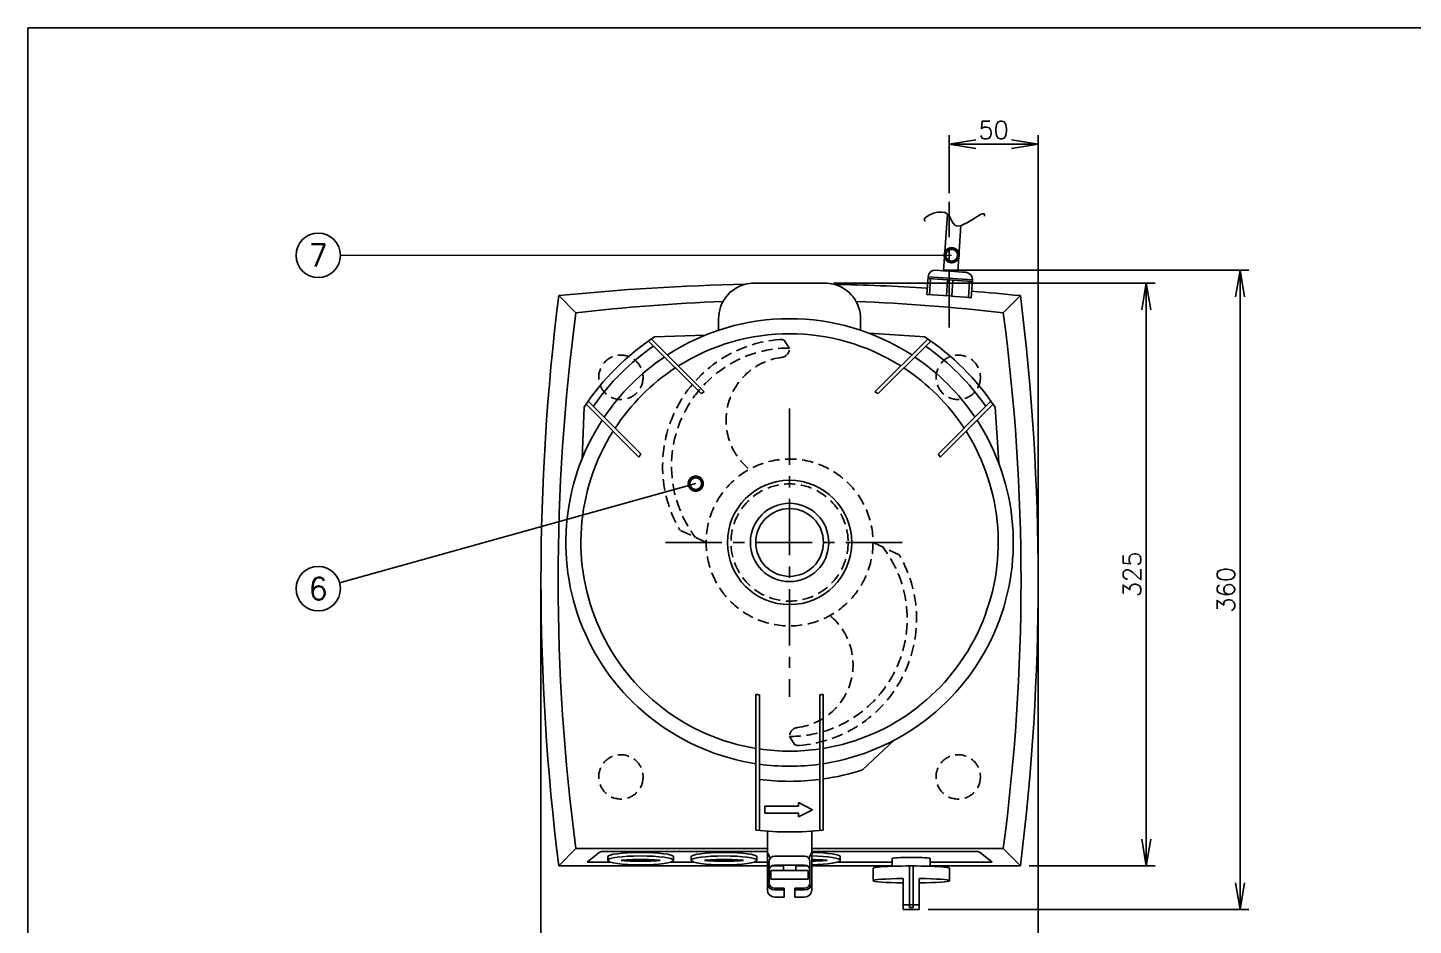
# Model space of a CAD drawing. Extents: x 115 to 2025, y 0 to 1377.
# Drawn here: x 115 to 895, y 871 to 1377 of the extents above; entities that cross this region are included whole.
import ezdxf
from ezdxf.enums import TextEntityAlignment as Align

# ---------------------------------------------------------------- set-up
doc = ezdxf.new("R2010")
doc.units = 0
doc.header["$PDMODE"] = 3
doc.linetypes.add('CENTER', pattern=[50.8, 31.75, -6.35, 6.35, -6.35])
doc.linetypes.add('HIDDEN', pattern=[9.525, 6.35, -3.175])
doc.layers.get('0').update_dxf_attribs({"linetype": 'CONTINUOUS'})
doc.layers.get('DEFPOINTS').update_dxf_attribs({"linetype": 'CONTINUOUS'})
for name, color, linetype in [('DANMEN', 7, 'CONTINUOUS'), ('KIKI-2D2', 7, 'CONTINUOUS'), ('SUNPOU', 7, 'CONTINUOUS'), ('WAKU', 7, 'CONTINUOUS')]:
    doc.layers.add(name, color=color, linetype=linetype)
doc.styles.get("Standard").update_dxf_attribs({"font": 'romans.shx', "bigfont": 'extfont.shx'})
doc.dimstyles.get("Standard").update_dxf_attribs({"dimscale": 5, "dimtxt": 2, "dimasz": 3, "dimexe": 1, "dimexo": 1, "dimgap": 0.6, "dimtad": 3, "dimdec": 0, "dimzin": 0, "dimdsep": 46, "dimtxsty": 'STANDARD', "dimblk1": 'OPEN', "dimblk2": 'OPEN', "dimsah": 1, "dimcen": 1.5, "dimadec": 0, "dimazin": 0, "dimtfac": 1, "dimtdec": 0, "dimtmove": 0, "dimatfit": 0, "dimldrblk": 'DOTSMALL', "dimfxl": 1, "dimtvp": 1, "dimtolj": 1, "dimtzin": 0, "dimarcsym": 0})

# ---------------------------------------------------------------- blocks, each defined once
blk = doc.blocks.new('_DotSmall')
at = {"color": 0, "linetype": 'ByBlock', "const_width": 0.5}
blk.add_lwpolyline([(-0.0625, 0, 1), (0.0625, 0, 1)], format="xyb", close=True, dxfattribs=at)
blk = doc.blocks.new('_OPEN')
at = {"color": 0, "linetype": 'ByBlock'}
for p, q in [((-1, 0.167), (0, 0)), ((0, 0), (-1, -0.167)), ((0, 0), (-1, 0))]:
    blk.add_line(p, q, dxfattribs=at)
blk = doc.blocks.new('*D2')
at = {"layer": 'DEFPOINTS', "color": 0}
for p in [(404.08, 1065.39), (684.08, 1065.39), (684.08, 852.55)]:
    blk.add_point(p, dxfattribs=at)
at = {"layer": 'SUNPOU', "color": 0, "lineweight": -2}
for p, q in [((404.08, 1060.39), (404.08, 847.55)), ((684.08, 1060.39), (684.08, 847.55)), ((419.08, 852.55), (669.08, 852.55))]:
    blk.add_line(p, q, dxfattribs=at)
at = {"layer": 'SUNPOU', "color": 0, "lineweight": -2, "xscale": 15, "yscale": 15, "zscale": 15, "rotation": 180}
blk.add_blockref('_OPEN', (404.08, 852.55), dxfattribs=at)
at = {"layer": 'SUNPOU', "color": 0, "lineweight": -2, "xscale": 15, "yscale": 15, "zscale": 15}
blk.add_blockref('_OPEN', (684.08, 852.55), dxfattribs=at)
at = {"layer": 'SUNPOU', "color": 0, "insert": (544.08, 860.55), "char_height": 10, "attachment_point": 5}
blk.add_mtext('\\A1;280', dxfattribs=at)
blk = doc.blocks.new('*D3')
at = {"layer": 'DEFPOINTS', "color": 0}
for p in [(564.08, 1232.9), (744.95, 1232.9), (674.06, 904.9)]:
    blk.add_point(p, dxfattribs=at)
at = {"layer": 'SUNPOU', "color": 0, "lineweight": -2}
for p, q in [((569.08, 1232.9), (749.95, 1232.9)), ((744.95, 919.9), (744.95, 1217.9)), ((679.06, 904.9), (749.95, 904.9))]:
    blk.add_line(p, q, dxfattribs=at)
at = {"layer": 'SUNPOU', "color": 0, "lineweight": -2, "xscale": 15, "yscale": 15, "zscale": 15}
for p, rotation in [((744.95, 1232.9), 90), ((744.95, 904.9), 270)]:
    blk.add_blockref('_OPEN', p, dxfattribs=dict(at, rotation=rotation))
at = {"layer": 'SUNPOU', "color": 0, "insert": (736.95, 1068.9), "char_height": 10, "attachment_point": 5, "rotation": 90}
blk.add_mtext('\\A1;325', dxfattribs=at)
blk = doc.blocks.new('*D4')
at = {"layer": 'DEFPOINTS', "color": 0}
for p in [(626.35, 1240.23), (797.81, 1240.23), (617.09, 880.23)]:
    blk.add_point(p, dxfattribs=at)
at = {"layer": 'SUNPOU', "color": 0, "lineweight": -2}
for p, q in [((631.35, 1240.23), (802.81, 1240.23)), ((797.81, 895.23), (797.81, 1225.23)), ((622.09, 880.23), (802.81, 880.23))]:
    blk.add_line(p, q, dxfattribs=at)
at = {"layer": 'SUNPOU', "color": 0, "lineweight": -2, "xscale": 15, "yscale": 15, "zscale": 15}
for p, rotation in [((797.81, 1240.23), 90), ((797.81, 880.23), 270)]:
    blk.add_blockref('_OPEN', p, dxfattribs=dict(at, rotation=rotation))
at = {"layer": 'SUNPOU', "color": 0, "insert": (789.81, 1060.23), "char_height": 10, "attachment_point": 5, "rotation": 90}
blk.add_mtext('\\A1;360', dxfattribs=at)
blk = doc.blocks.new('*D13')
at = {"layer": 'DEFPOINTS', "color": 0}
for p in [(684.08, 1311.17), (633.9, 1278.62), (684.08, 1065.39)]:
    blk.add_point(p, dxfattribs=at)
at = {"layer": 'SUNPOU', "color": 0, "lineweight": -2}
for p, q in [((633.9, 1283.62), (633.9, 1316.17)), ((648.9, 1311.17), (669.08, 1311.17)), ((684.08, 1070.39), (684.08, 1316.17))]:
    blk.add_line(p, q, dxfattribs=at)
at = {"layer": 'SUNPOU', "color": 0, "lineweight": -2, "xscale": 15, "yscale": 15, "zscale": 15, "rotation": 180}
blk.add_blockref('_OPEN', (633.9, 1311.17), dxfattribs=at)
at = {"layer": 'SUNPOU', "color": 0, "lineweight": -2, "xscale": 15, "yscale": 15, "zscale": 15}
blk.add_blockref('_OPEN', (684.08, 1311.17), dxfattribs=at)
at = {"layer": 'SUNPOU', "color": 0, "insert": (658.99, 1319.17), "char_height": 10, "attachment_point": 5}
blk.add_mtext('\\A1;50', dxfattribs=at)

msp = doc.modelspace()

# ---------------------------------------------------------------- linework, layer by layer
at = {"layer": 'DANMEN', "color": 2, "linetype": 'HIDDEN'}
for p, q in [((544.08, 1196.14), (541.08, 1200.76)), ((497.08, 1086.9), (482.3, 1093.9)), ((605.86, 1079.9), (591.08, 1086.9)), ((547.08, 973.03), (544.08, 977.65))]:
    msp.add_line(p, q, dxfattribs=at)
at = {"layer": 'DANMEN', "color": 4, "linetype": 'HIDDEN'}
for centre in [(449.08, 1179.9), (639.08, 1179.9), (449.08, 954.9), (639.08, 954.9)]:
    msp.add_circle(centre, 12.5, dxfattribs=at)
at = {"layer": 'DANMEN', "color": 2, "linetype": 'HIDDEN'}
for radius in [47, 33]:
    msp.add_circle((544.08, 1086.9), radius, dxfattribs=at)
for centre, radius, start, end in [((544.08, 1129.9), 71.5, 94.36874, 210.2316), ((544.08, 1129.9), 66.5, 90.14194, 217.14304), ((539.02, 1196.14), 5.06, 65.96901, 94.36874), ((539.02, 1196.14), 5.06, 277.12362, 0), ((544.08, 1155.65), 35.75, 97.12362, 230.54781), ((544.08, 1043.9), 66.25, 270, 37.56799), ((544.08, 1043.9), 71.5, 274.36874, 30.2316), ((544.08, 1018.15), 35.75, 277.12362, 50.54781), ((549.14, 977.65), 5.06, 97.12362, 180), ((549.14, 977.65), 5.06, 245.96901, 274.36874)]:
    msp.add_arc(centre, radius, start, end, dxfattribs=at)
at = {"layer": 'KIKI-2D2', "color": 2, "linetype": 'CENTER'}
for p, q in [((633.9, 1207.93), (633.9, 1278.62)), ((544.08, 1162.28), (544.08, 999.93)), ((474.2, 1086.9), (611.37, 1086.9))]:
    msp.add_line(p, q, dxfattribs=at)
at = {"layer": 'KIKI-2D2', "color": 2}
for p, q in [((633.03, 1271.78), (630.86, 1239.93)), ((640.61, 1265.39), (638.84, 1239.37)), ((622.11, 1236.51), (621.43, 1226.51)), ((622.04, 1235.49), (646.98, 1233.79)), ((622.11, 1236.48), (647.05, 1234.78)), ((622.92, 1226.42), (623.54, 1235.38)), ((632.4, 1225.79), (633.01, 1234.74)), ((635.4, 1225.58), (636.01, 1234.53)), ((644.87, 1224.86), (645.48, 1233.89)), ((647.05, 1234.76), (646.37, 1224.74)), ((414.1, 1225.88), (423.76, 1216.22)), ((674.06, 1225.88), (664.4, 1216.22)), ((504.08, 1206.38), (504.08, 1212.9)), ((584.08, 1206.38), (584.08, 1212.9)), ((496.73, 1203.66), (467.97, 1202.61)), ((620.19, 1202.61), (588.84, 1204.68)), ((494.23, 1170.69), (464.6, 1200.32)), ((466.27, 1201.47), (496.02, 1171.73)), ((592.14, 1171.73), (621.89, 1201.47)), ((623.56, 1200.32), (593.93, 1170.69)), ((428.37, 1163.01), (427.32, 1134.24)), ((459.25, 1134.96), (429.5, 1164.7)), ((430.66, 1166.38), (460.29, 1136.75)), ((627.87, 1136.75), (657.5, 1166.38)), ((658.66, 1164.7), (628.91, 1134.96)), ((661.86, 1131.65), (659.79, 1163.01)), ((525.08, 1001.48), (525.08, 924.99)), ((527.08, 1001.06), (527.08, 924.77)), ((561.08, 1001.06), (561.08, 924.77)), ((563.08, 1001.48), (563.08, 924.99)), ((585.08, 958.8), (602.98, 975.51)), ((549.08, 938.4), (530.08, 938.4)), ((530.08, 938.4), (530.08, 934.4)), ((557.08, 936.4), (549.08, 940.4)), ((549.08, 940.4), (549.08, 938.4)), ((549.08, 934.4), (530.08, 934.4)), ((557.08, 936.4), (549.08, 932.4)), ((549.08, 934.4), (549.08, 932.4)), ((531.58, 904.9), (531.58, 924.37)), ((556.58, 904.9), (556.58, 924.37)), ((414.1, 904.9), (423.76, 914.56)), ((423.76, 914.56), (531.58, 914.56)), ((556.58, 914.56), (664.4, 914.56)), ((674.06, 904.9), (664.4, 914.56)), ((430.04, 906.9), (436.78, 912.25)), ((430.04, 906.9), (443.2, 906.9)), ((438.64, 912.9), (531.58, 912.9)), ((441.66, 907.9), (441.66, 909.9)), ((477.12, 906.9), (490.2, 906.9)), ((478.66, 907.9), (478.66, 909.9)), ((488.66, 907.9), (488.66, 909.9)), ((524.12, 906.9), (531.58, 906.9)), ((525.66, 907.9), (525.66, 909.9)), ((531.58, 912.26), (533.18, 909.06)), ((532.58, 907.26), (532.58, 898.76)), ((535.58, 910.26), (552.58, 910.26)), ((535.58, 905.26), (552.58, 905.26)), ((540.58, 905.26), (540.58, 902.26)), ((547.58, 905.26), (547.58, 902.26)), ((556.58, 912.26), (554.98, 909.06)), ((555.58, 898.76), (555.58, 907.26)), ((556.58, 912.9), (649.52, 912.9)), ((571.12, 906.9), (601.84, 906.9)), ((572.66, 907.9), (572.66, 909.9)), ((601.84, 904.9), (601.84, 908.93)), ((623.34, 904.9), (623.34, 908.93)), ((623.34, 906.9), (658.12, 906.9)), ((658.12, 906.9), (651.38, 912.25)), ((532.58, 900.76), (533.58, 900.76)), ((533.58, 902.26), (533.58, 898.76)), ((533.58, 902.26), (554.58, 902.26)), ((534.15, 904.9), (540.58, 904.9)), ((547.58, 904.9), (554.01, 904.9)), ((554.58, 898.76), (554.58, 902.26)), ((554.58, 900.76), (555.58, 900.76)), ((608.09, 895.19), (608.09, 897.69)), ((611.62, 881.43), (611.62, 904.75)), ((613.62, 881.43), (613.62, 904.75)), ((617.09, 895.19), (617.09, 897.69)), ((541.08, 891.26), (535.58, 891.26)), ((552.58, 891.26), (547.08, 891.26)), ((608.09, 882.79), (617.09, 882.79)), ((611.62, 881.43), (613.62, 881.43))]:
    msp.add_line(p, q, dxfattribs=at)
at = {"layer": 'KIKI-2D2', "color": 3}
for p, q in [((564.08, 1232.9), (524.08, 1232.9)), ((414.1, 904.9), (531.58, 904.9)), ((531.58, 891.26), (531.58, 904.9)), ((532.58, 898.76), (533.58, 898.76)), ((532.58, 898.76), (532.58, 895.26)), ((533.58, 898.76), (533.58, 897.26)), ((554.58, 897.26), (554.58, 898.76)), ((554.58, 898.76), (555.58, 898.76)), ((555.58, 895.26), (555.58, 898.76)), ((556.58, 891.26), (556.58, 904.9)), ((556.58, 904.9), (601.84, 904.9)), ((591.09, 903.47), (591.09, 896.44)), ((601.84, 904.58), (601.84, 904.9)), ((623.34, 904.9), (674.06, 904.9)), ((623.34, 904.58), (623.34, 904.9)), ((634.16, 903.47), (634.16, 896.44)), ((533.58, 897.26), (554.58, 897.26)), ((535.58, 892.26), (541.08, 892.26)), ((541.08, 892.26), (541.08, 887.26)), ((547.08, 892.26), (552.58, 892.26)), ((547.08, 892.26), (547.08, 887.26)), ((608.09, 880.23), (608.09, 895.19)), ((617.09, 880.23), (617.09, 895.19)), ((535.58, 887.26), (541.08, 887.26)), ((547.08, 887.26), (552.58, 887.26)), ((608.09, 880.23), (617.09, 880.23))]:
    msp.add_line(p, q, dxfattribs=at)
at = {"layer": 'KIKI-2D2', "color": 2}
for radius in [35, 22.07, 19.07]:
    msp.add_circle((544.08, 1086.9), radius, dxfattribs=at)
for centre, radius, start, end in [((626.1, 1236.23), 4, 86.33162, 176.10944), ((544.08, -43.04), 1285.9, 85.57178, 86.33162), ((643.06, 1235.03), 4, 356.10944, 85.57178), ((524.08, 1212.9), 20, 104.23579, 180), ((564.08, 1212.9), 20, 0, 75.76436), ((544.08, -43.04), 1271.9, 85.38735, 86.51356), ((544.08, 187.52), 1035.71, 92.07576, 96.67108), ((544.08, 187.52), 1035.71, 83.32892, 87.92424), ((1554.22, 1065.39), 1140.48, 172.4003, 187.5997), ((544.08, 1086.9), 126, 56.90849, 123.09151), ((-466.06, 1065.39), 1140.48, 352.4003, 7.5997), ((544.08, 1086.9), 138.5, 123.33635, 146.66365), ((544.08, 1086.9), 117.5, 57.78402, 122.21598), ((544.08, 1086.9), 138.5, 33.33635, 56.66365), ((544.08, 1086.9), 134.5, 124.72117, 145.27883), ((544.08, 1086.9), 134.5, 34.72117, 55.27883), ((544.08, 1086.9), 126, 124.01942, 145.98058), ((544.08, 1086.9), 126, 34.01942, 55.98058), ((544.08, 1086.9), 117.5, 123.21409, 146.78591), ((544.08, 1086.9), 117.5, 33.21409, 56.78591), ((544.08, 1086.9), 97.5, 119.53399, 120.74997), ((544.08, 1086.9), 97.5, 59.25003, 60.46601), ((544.08, 1086.9), 126, 146.90849, 261.32708), ((544.08, 1086.9), 126, 278.67292, 33.09151), ((544.08, 1086.9), 117.5, 147.78402, 260.69429), ((544.08, 1086.9), 117.5, 279.30571, 32.21598), ((544.08, 1086.9), 97.5, 149.25003, 150.46601), ((544.08, 1086.9), 97.5, 29.53399, 30.74997), ((544.08, 1086.9), 87.5, 257.45873, 258.797), ((544.08, 1086.9), 87.5, 281.203, 282.54127), ((544.08, 1086.9), 117.5, 261.6812, 278.3188), ((544.08, 1086.9), 126, 262.24597, 277.75403), ((544.08, 1086.9), 134.5, 262.73873, 277.26127), ((544.08, 1086.9), 134.5, 278.12099, 287.7481), ((544.08, 1089.4), 165.5, 263.4077, 276.5923), ((438.64, 909.9), 3, 90, 128.43906), ((535.58, 907.26), 3, 90, 180), ((535.58, 902.26), 3, 90, 180), ((552.58, 907.26), 3, 0, 90), ((552.58, 902.26), 3, 0, 90), ((649.52, 909.9), 3, 51.56094, 90), ((535.58, 895.26), 4, 180, 270), ((552.58, 895.26), 4, 270, 0)]:
    msp.add_arc(centre, radius, start, end, dxfattribs=at)
at = {"layer": 'KIKI-2D2', "color": 3}
for centre, radius, start, end in [((1694.73, 1065.39), 1290.65, 172.85669, 187.14331), ((544.08, -42.71), 1275.23, 91.11966, 95.85024), ((524.08, 1212.9), 20, 90, 104.23579), ((564.08, 1212.9), 20, 75.76436, 90), ((544.08, -42.71), 1275.23, 86.51147, 88.88037), ((544.08, -42.71), 1275.23, 84.14978, 85.38821), ((-606.57, 1065.39), 1290.65, 352.85669, 7.14331), ((535.58, 891.26), 4, 180, 270), ((535.58, 895.26), 3, 180, 270), ((552.58, 895.26), 3, 270, 0), ((552.58, 891.26), 4, 270, 0)]:
    msp.add_arc(centre, radius, start, end, dxfattribs=at)
at = {"layer": 'KIKI-2D2', "color": 2}
for centre, major_axis, ratio, start_param, end_param in [((460.16, 909.9), (-18.5, 0), 0.135135, 3.141593, 6.283185), ((507.16, 909.9), (-18.5, 0), 0.135135, 3.141593, 6.283185), ((554.16, 909.9), (-18.5, 0), 0.135135, 3.141593, 4.5812), ((554.16, 907.9), (-18.5, 0), 0.135135, 1.701985, 4.5812), ((612.59, 908.93), (-10.75, 0), 0.059419, 3.141593, 6.283185), ((612.62, 896.44), (21.53, 0), 0.059324, 1.782944, 3.141593), ((612.62, 903.47), (21.53, 0), 0.059324, 1.049951, 2.095314), ((612.62, 896.44), (21.53, 0), 0.059324, 0, 1.361902)]:
    msp.add_ellipse(centre, major_axis=major_axis, ratio=ratio, start_param=start_param, end_param=end_param, dxfattribs=at)
for centre in [(460.16, 907.9), (507.16, 907.9)]:
    msp.add_ellipse(centre, major_axis=(-18.5, 0), ratio=0.135135, dxfattribs=at)
at = {"layer": 'KIKI-2D2', "color": 3}
for centre, start_param, end_param in [((612.62, 903.47), 2.095314, 3.141593), ((612.62, 903.47), 0, 1.049951), ((612.62, 896.44), 3.141593, 4.500241), ((612.62, 896.44), -1.361902, 0)]:
    msp.add_ellipse(centre, major_axis=(21.53, 0), ratio=0.059324, start_param=start_param, end_param=end_param, dxfattribs=at)
at = {"layer": 'KIKI-2D2', "color": 2}
for points, knots in [([(620.6, 1267.55), (617.14, 1269.6), (635.19, 1278.04), (635.31, 1256.68), (655.16, 1276.02), (653.84, 1270.61)], [0, 0, 0, 0, 12.057819, 22.019437, 38.728389, 38.728389, 38.728389, 38.728389]), ([(471.16, 907.9), (470.49, 907.96), (469.78, 908.03), (466.2, 908.3), (463.18, 908.4), (457.14, 908.4), (454.12, 908.3), (450.54, 908.03), (449.83, 907.96), (449.16, 907.9)], [4.055112, 4.055112, 4.055112, 4.055112, 4.18879, 4.18879, 4.712389, 4.712389, 5.235988, 5.235988, 5.369666, 5.369666, 5.369666, 5.369666]), ([(449.16, 907.9), (449.83, 907.83), (450.54, 907.77), (454.12, 907.49), (457.14, 907.4), (463.18, 907.4), (466.2, 907.49), (469.78, 907.77), (470.49, 907.83), (471.16, 907.9)], [0.91352, 0.91352, 0.91352, 0.91352, 1.047198, 1.047198, 1.570796, 1.570796, 2.094395, 2.094395, 2.228073, 2.228073, 2.228073, 2.228073]), ([(518.16, 907.9), (517.49, 907.96), (516.78, 908.03), (513.2, 908.3), (510.18, 908.4), (504.14, 908.4), (501.12, 908.3), (497.54, 908.03), (496.83, 907.96), (496.16, 907.9)], [4.055112, 4.055112, 4.055112, 4.055112, 4.18879, 4.18879, 4.712389, 4.712389, 5.235988, 5.235988, 5.369666, 5.369666, 5.369666, 5.369666]), ([(496.16, 907.9), (496.83, 907.83), (497.54, 907.77), (501.12, 907.49), (504.14, 907.4), (510.18, 907.4), (513.2, 907.49), (516.78, 907.77), (517.49, 907.83), (518.16, 907.9)], [0.91352, 0.91352, 0.91352, 0.91352, 1.047198, 1.047198, 1.570796, 1.570796, 2.094395, 2.094395, 2.228073, 2.228073, 2.228073, 2.228073]), ([(565.16, 907.9), (564.92, 907.92), (564.69, 907.94), (562, 908.19), (559.19, 908.33), (556.54, 908.38)], [4.0538378, 4.0538378, 4.0538378, 4.0538378, 4.101331, 4.101331, 4.5812002, 4.5812002, 4.5812002, 4.5812002]), ([(556.54, 907.42), (559.19, 907.46), (562, 907.6), (564.69, 907.85), (564.92, 907.87), (565.16, 907.9)], [1.7019851, 1.7019851, 1.7019851, 1.7019851, 2.1818543, 2.1818543, 2.2293475, 2.2293475, 2.2293475, 2.2293475])]:
    msp.add_open_spline(points, degree=3, knots=knots, dxfattribs=at)
at = {"layer": 'SUNPOU'}
for centre in [(278.62, 1248.58), (278.62, 1060.89)]:
    msp.add_circle(centre, 12.5, dxfattribs=at)
at = {"layer": 'WAKU', "color": 6}
for p, q in [((2025, 1376.75), (115, 1376.75)), ((115, 1376.75), (115, 0))]:
    msp.add_line(p, q, dxfattribs=at)

# ---------------------------------------------------------------- texts
at = {"layer": 'SUNPOU'}
for s, p in [('7', (278.62, 1248.58)), ('6', (278.62, 1060.89))]:
    msp.add_text(s, height=12.5, dxfattribs=at).set_placement(p, align=Align.MIDDLE)

# ---------------------------------------------------------------- dimensions: what is measured, and where the dimension line sits
for base, p1, picture, middle in [((684.08, 1311.17), (633.9, 1278.62), '*D13', (658.99, 1319.17)), ((684.08, 852.55), (404.08, 1065.39), '*D2', (544.08, 860.55))]:
    dim = msp.add_linear_dim(base=base, p1=p1, p2=(684.08, 1065.39), dimstyle='STANDARD', dxfattribs=at)
    dim.commit()
    dim.dimension.update_dxf_attribs({"geometry": picture, "text_midpoint": middle})
dim = msp.add_linear_dim(base=(797.81, 1240.23), p1=(617.09, 880.23), p2=(626.35, 1240.23), angle=90, dimstyle='STANDARD', dxfattribs=at)
dim.commit()
dim.dimension.update_dxf_attribs({"geometry": '*D4', "text_midpoint": (789.81, 1060.23)})
dim = msp.add_linear_dim(base=(744.95, 1232.9), p1=(674.06, 904.9), p2=(564.08, 1232.9), angle=90, text='325', dimstyle='STANDARD', dxfattribs=at)
dim.commit()
dim.dimension.update_dxf_attribs({"geometry": '*D3', "text_midpoint": (736.95, 1068.9)})

# ---------------------------------------------------------------- leaders
for points in [[(635.36, 1248.65), (291.12, 1248.58)], [(491.23, 1120.03), (290.67, 1064.24)]]:
    msp.add_leader(points, dimstyle='STANDARD', dxfattribs=at)

doc.saveas('drawing.dxf')
